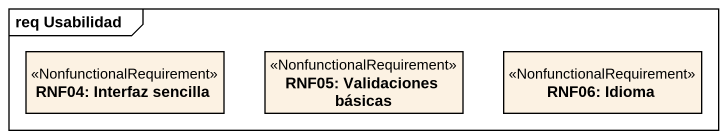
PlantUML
@startuml
mainframe req Usabilidad
hide circle
hide empty members
class "RNF04: Interfaz sencilla" as RNF04_Interfaz_sencilla <<NonfunctionalRequirement>>
class "RNF05: Validaciones básicas" as RNF05_Validaciones_básicas <<NonfunctionalRequirement>>
class "RNF06: Idioma" as RNF06_Idioma <<NonfunctionalRequirement>>
@enduml
